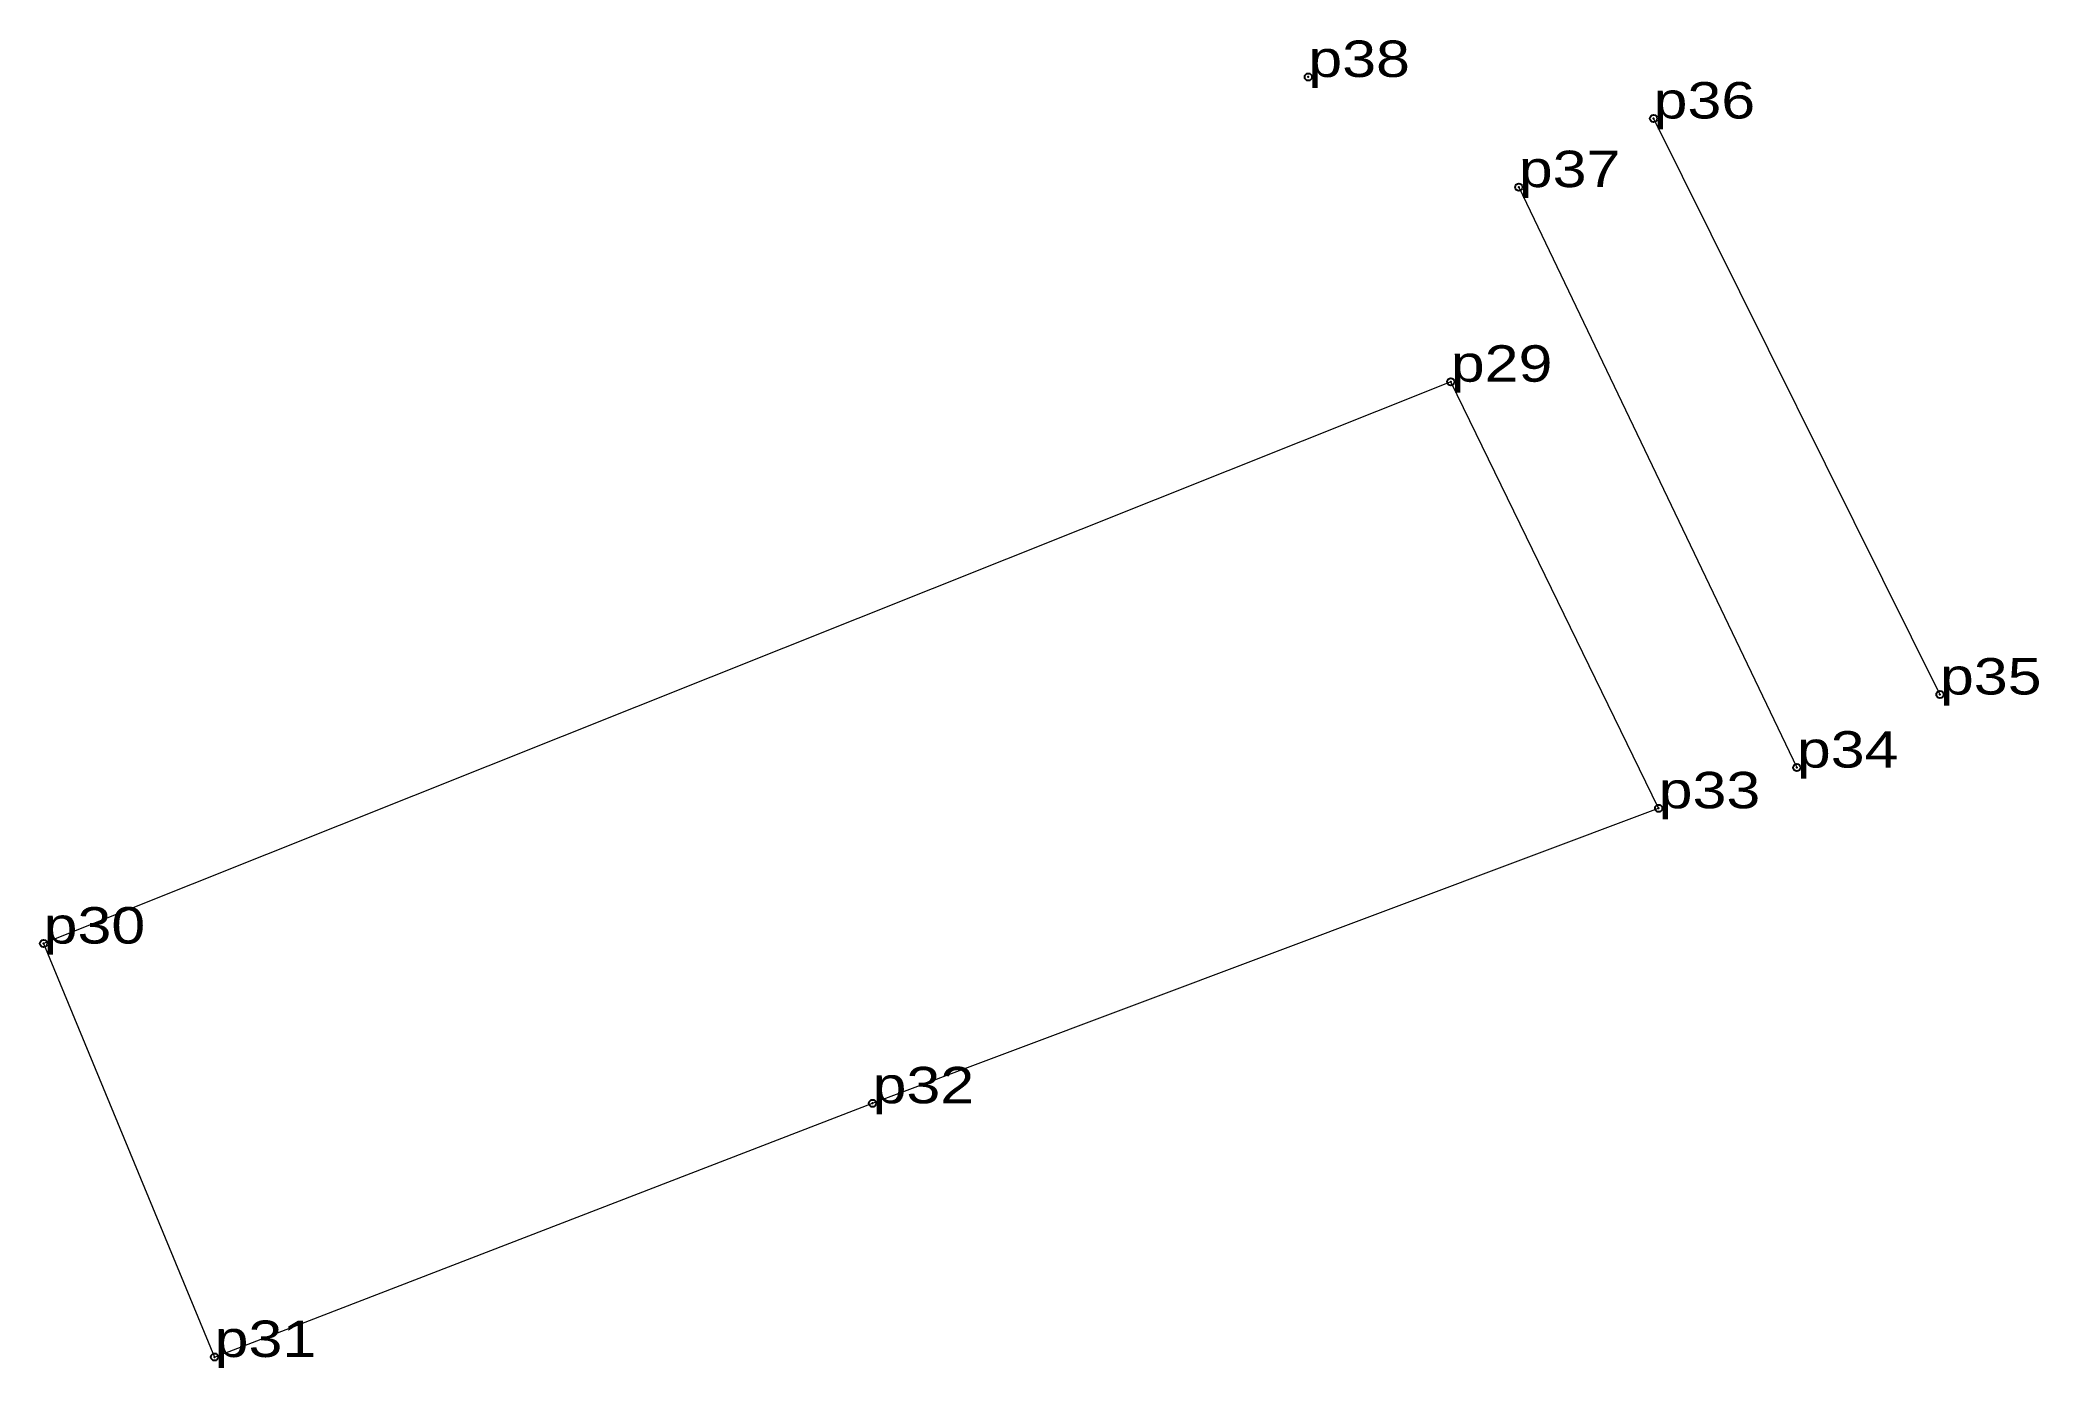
# Model space of a CAD drawing. Header units: metres. Extents: x 536274 to 542836, y 1835475 to 1838028.
# Drawn here: x 536274.3 to 536373.1, y 1837962 to 1838027.6 of the extents above; entities outside this region: 16.
import ezdxf

# ---------------------------------------------------------------- set-up
doc = ezdxf.new("R2010")
doc.units = ezdxf.units.M
doc.header["$LTSCALE"] = 0.72
doc.header["$PDMODE"] = 32
doc.header["$PDSIZE"] = 0.36
doc.layers.add('10', color=7, linetype='Continuous', lineweight=13)
doc.layers.add('12', color=7, linetype='Continuous')
doc.layers.add('7', color=7, linetype='Continuous')

msp = doc.modelspace()

# ---------------------------------------------------------------- linework, layer by layer
at = {"layer": '10'}
for p, q in [((536354.04, 1838023.73), (536368.19, 1837995.28)), ((536347.38, 1838020.34), (536361.12, 1837991.67))]:
    msp.add_line(p, q, dxfattribs=at)
msp.add_lwpolyline([(536344.02, 1838010.73), (536274.49, 1837982.98), (536282.94, 1837962.56), (536315.45, 1837975.09), (536354.29, 1837989.66)], close=True, dxfattribs=at)
at = {"layer": '7'}
for p in [(536336.98, 1838025.78), (536354.04, 1838023.73), (536347.38, 1838020.34), (536344.02, 1838010.73), (536368.19, 1837995.28), (536361.12, 1837991.67), (536354.29, 1837989.66), (536274.49, 1837982.98), (536315.45, 1837975.09), (536282.94, 1837962.56), (537685.18, 1837310.39), (539330.75, 1836853.7), (542828.92, 1835499.6), (542825.66, 1835498.62), (542800.24, 1835487.91), (542833.08, 1835486.07), (542829.89, 1835484.81), (542803.21, 1835475.09)]:
    msp.add_point(p, dxfattribs=at)

# ---------------------------------------------------------------- texts
at = {"layer": '12'}
for s, width, p in [('p38', 1.25, (536336.98, 1838025.78)), ('p36', 1.25, (536354.04, 1838023.73)), ('p37', 1.25, (536347.38, 1838020.34)), ('p29', 1.25, (536344.02, 1838010.73)), ('p35', 1.25, (536368.19, 1837995.28)), ('p34', 1.25, (536361.12, 1837991.67)), ('p33', 1.25, (536354.29, 1837989.66)), ('p30', 1.25, (536274.49, 1837982.98)), ('p32', 1.25, (536315.45, 1837975.09)), ('p31', 1.25, (536282.94, 1837962.56)), ('p39', 1.25, (537685.18, 1837310.39)), ('p20', 1.25, (539330.75, 1836853.7)), ('p11', 1.25, (542828.92, 1835499.6)), ('p10', 1.25, (542825.66, 1835498.62)), ('p7', 1.2, (542800.24, 1835487.91)), ('p9', 1.2, (542833.08, 1835486.07)), ('p8', 1.2, (542829.89, 1835484.81)), ('p6', 1.2, (542803.21, 1835475.09))]:
    msp.add_text(s, height=1.8, dxfattribs=dict(at, width=width)).set_placement(p)

doc.saveas('drawing.dxf')
